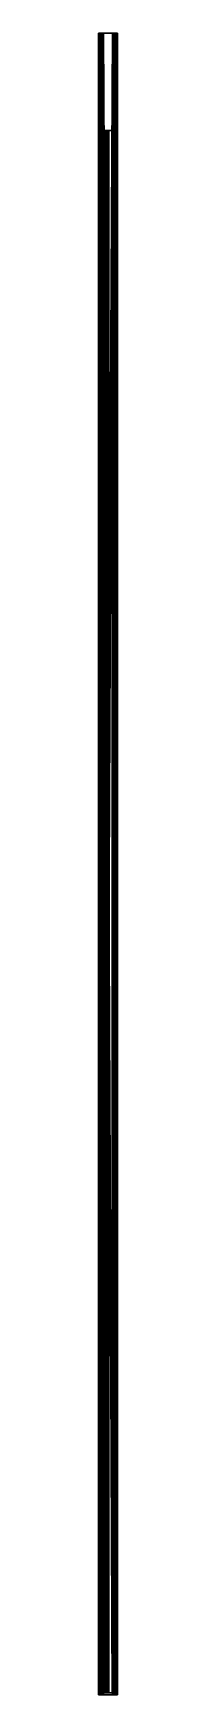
# Model space of a CAD drawing. Extents: x 0 to 7, y -600 to 0.
import ezdxf

# ---------------------------------------------------------------- set-up
doc = ezdxf.new("R2010")
doc.units = 0
doc.layers.add('ACESSORIO', color=7, linetype='CONTINUOUS')

msp = doc.modelspace()

# ---------------------------------------------------------------- linework, layer by layer
at = {"layer": 'ACESSORIO'}
for points in [[(0.53, -600.09, 0.64), (0.53, 0, 0.64), (0, 0, 2.2), (0.53, -600.09, 0.64)], [(0.53, -600.09, 0.64), (0, 0, 2.2), (0, -600.09, 2.2), (0.53, -600.09, 0.64)], [(0, -600.09, 35.2), (0, 0, 35.2), (0.53, 0, 36.75), (0, -600.09, 35.2)], [(0, -600.09, 35.2), (0.53, 0, 36.75), (0.53, -600.09, 36.75), (0, -600.09, 35.2)], [(0, 0, 35.2), (0, 0, 2.2), (0, -600.09, 35.2), (0, 0, 35.2)], [(0, -600.09, 35.2), (0, 0, 2.2), (0, -600.09, 2.2), (0, -600.09, 35.2)], [(0, -600.09, 35.2), (0, -600.09, 2.2), (0, 0, 2.2), (0, -600.09, 35.2)], [(0, 0, 35.2), (0, -600.09, 35.2), (0, 0, 2.2), (0, 0, 35.2)], [(0, -600.09, 35.2), (0.53, -600.09, 36.75), (0.53, 0, 36.75), (0, -600.09, 35.2)], [(0, -600.09, 35.2), (0.53, 0, 36.75), (0, 0, 35.2), (0, -600.09, 35.2)], [(0.53, -600.09, 0.64), (0, 0, 2.2), (0.53, 0, 0.64), (0.53, -600.09, 0.64)], [(0.53, -600.09, 0.64), (0, -600.09, 2.2), (0, 0, 2.2), (0.53, -600.09, 0.64)], [(1.8, -600.09), (1.8, 0), (0.53, 0, 0.64), (1.8, -600.09)], [(1.8, -600.09), (0.53, 0, 0.64), (0.53, -600.09, 0.64), (1.8, -600.09)], [(0.53, -600.09, 36.75), (0.53, 0, 36.75), (1.8, 0, 37.4), (0.53, -600.09, 36.75)], [(0.53, -600.09, 36.75), (1.8, 0, 37.4), (1.8, -600.09, 37.4), (0.53, -600.09, 36.75)], [(0.53, -600.09, 36.75), (1.8, -600.09, 37.4), (1.8, 0, 37.4), (0.53, -600.09, 36.75)], [(0.53, -600.09, 36.75), (1.8, 0, 37.4), (0.53, 0, 36.75), (0.53, -600.09, 36.75)], [(1.8, -600.09), (0.53, 0, 0.64), (1.8, 0), (1.8, -600.09)], [(1.8, -600.09), (0.53, -600.09, 0.64), (0.53, 0, 0.64), (1.8, -600.09)], [(1.16, 0, 1.42), (1.16, -600.09, 1.42), (0.91, -600.09, 2.2), (1.16, 0, 1.42)], [(1.16, 0, 1.42), (0.91, -600.09, 2.2), (0.91, 0, 2.2), (1.16, 0, 1.42)], [(0.91, 0, 35.2), (0.91, 0, 2.2), (0.91, -600.09, 2.2), (0.91, 0, 35.2)], [(0.91, -600.09, 2.2), (0.91, 0, 35.2), (0.91, -600.09, 35.2), (0.91, -600.09, 2.2)], [(0.91, 0, 35.2), (0.91, -600.09, 35.2), (1.16, -600.09, 35.98), (0.91, 0, 35.2)], [(0.91, 0, 35.2), (1.16, -600.09, 35.98), (1.16, 0, 35.98), (0.91, 0, 35.2)], [(0.91, -600.09, 2.2), (0.91, -600.09, 35.2), (0.91, 0, 35.2), (0.91, -600.09, 2.2)], [(0.91, 0, 35.2), (1.16, -600.09, 35.98), (0.91, -600.09, 35.2), (0.91, 0, 35.2)], [(0.91, 0, 35.2), (1.16, 0, 35.98), (1.16, -600.09, 35.98), (0.91, 0, 35.2)], [(0.91, 0, 35.2), (0.91, -600.09, 2.2), (0.91, 0, 2.2), (0.91, 0, 35.2)], [(1.16, 0, 1.42), (0.91, 0, 2.2), (0.91, -600.09, 2.2), (1.16, 0, 1.42)], [(1.16, 0, 1.42), (0.91, -600.09, 2.2), (1.16, -600.09, 1.42), (1.16, 0, 1.42)], [(1.16, 0, 1.42), (1.8, 0, 1.1), (1.8, -600.09, 1.1), (1.16, 0, 1.42)], [(1.16, 0, 1.42), (1.8, -600.09, 1.1), (1.16, -600.09, 1.42), (1.16, 0, 1.42)], [(1.16, 0, 35.98), (1.16, -600.09, 35.98), (1.8, -600.09, 36.3), (1.16, 0, 35.98)], [(1.16, 0, 35.98), (1.8, -600.09, 36.3), (1.8, 0, 36.3), (1.16, 0, 35.98)], [(1.16, 0, 35.98), (1.8, -600.09, 36.3), (1.16, -600.09, 35.98), (1.16, 0, 35.98)], [(1.16, 0, 35.98), (1.8, 0, 36.3), (1.8, -600.09, 36.3), (1.16, 0, 35.98)], [(1.16, 0, 1.42), (1.8, -600.09, 1.1), (1.8, 0, 1.1), (1.16, 0, 1.42)], [(1.16, 0, 1.42), (1.16, -600.09, 1.42), (1.8, -600.09, 1.1), (1.16, 0, 1.42)], [(1.8, 0, 1.1), (5.02, 0, 1.1), (5.02, -600.09, 1.1), (1.8, 0, 1.1)], [(1.8, 0, 1.1), (5.02, -600.09, 1.1), (1.8, -600.09, 1.1), (1.8, 0, 1.1)], [(5.02, 0), (1.8, 0), (1.8, -600.09), (5.02, 0)], [(5.02, 0), (1.8, -600.09), (5.02, -600.09), (5.02, 0)], [(5.02, 0, 36.3), (1.8, 0, 36.3), (1.8, -600.09, 36.3), (5.02, 0, 36.3)], [(5.02, 0, 36.3), (1.8, -600.09, 36.3), (5.02, -600.09, 36.3), (5.02, 0, 36.3)], [(1.8, 0, 37.4), (5.02, 0, 37.4), (5.02, -600.09, 37.4), (1.8, 0, 37.4)], [(1.8, 0, 37.4), (5.02, -600.09, 37.4), (1.8, -600.09, 37.4), (1.8, 0, 37.4)], [(1.8, 0, 37.4), (1.8, -600.09, 37.4), (5.02, -600.09, 37.4), (1.8, 0, 37.4)], [(5.02, 0, 36.3), (5.02, -600.09, 36.3), (1.8, -600.09, 36.3), (5.02, 0, 36.3)], [(1.8, 0, 37.4), (5.02, -600.09, 37.4), (5.02, 0, 37.4), (1.8, 0, 37.4)], [(5.02, 0, 36.3), (1.8, -600.09, 36.3), (1.8, 0, 36.3), (5.02, 0, 36.3)], [(1.8, 0, 1.1), (5.02, -600.09, 1.1), (5.02, 0, 1.1), (1.8, 0, 1.1)], [(5.02, 0), (1.8, -600.09), (1.8, 0), (5.02, 0)], [(1.8, 0, 1.1), (1.8, -600.09, 1.1), (5.02, -600.09, 1.1), (1.8, 0, 1.1)], [(5.02, 0), (5.02, -600.09), (1.8, -600.09), (5.02, 0)], [(5.65, 0, 1.42), (5.65, -600.09, 1.42), (5.02, -600.09, 1.1), (5.65, 0, 1.42)], [(5.65, 0, 1.42), (5.02, -600.09, 1.1), (5.02, 0, 1.1), (5.65, 0, 1.42)], [(6.28, -600.09, 0.64), (6.28, 0, 0.64), (5.02, 0), (6.28, -600.09, 0.64)], [(6.28, -600.09, 0.64), (5.02, 0), (5.02, -600.09), (6.28, -600.09, 0.64)], [(5.02, 0, 36.3), (5.02, -600.09, 36.3), (5.65, -600.09, 35.98), (5.02, 0, 36.3)], [(5.02, 0, 36.3), (5.65, -600.09, 35.98), (5.65, 0, 35.98), (5.02, 0, 36.3)], [(5.02, 0, 37.4), (6.28, 0, 36.75), (6.28, -600.09, 36.75), (5.02, 0, 37.4)], [(5.02, 0, 37.4), (6.28, -600.09, 36.75), (5.02, -600.09, 37.4), (5.02, 0, 37.4)], [(5.02, 0, 36.3), (5.65, -600.09, 35.98), (5.02, -600.09, 36.3), (5.02, 0, 36.3)], [(5.02, 0, 37.4), (5.02, -600.09, 37.4), (6.28, -600.09, 36.75), (5.02, 0, 37.4)], [(5.02, 0, 37.4), (6.28, -600.09, 36.75), (6.28, 0, 36.75), (5.02, 0, 37.4)], [(5.02, 0, 36.3), (5.65, 0, 35.98), (5.65, -600.09, 35.98), (5.02, 0, 36.3)], [(5.65, 0, 1.42), (5.02, 0, 1.1), (5.02, -600.09, 1.1), (5.65, 0, 1.42)], [(6.28, -600.09, 0.64), (5.02, 0), (6.28, 0, 0.64), (6.28, -600.09, 0.64)], [(5.65, 0, 1.42), (5.02, -600.09, 1.1), (5.65, -600.09, 1.42), (5.65, 0, 1.42)], [(6.28, -600.09, 0.64), (5.02, -600.09), (5.02, 0), (6.28, -600.09, 0.64)], [(5.92, 0, 2.2), (5.92, -600.09, 2.2), (5.65, -600.09, 1.42), (5.92, 0, 2.2)], [(5.92, 0, 2.2), (5.65, -600.09, 1.42), (5.65, 0, 1.42), (5.92, 0, 2.2)], [(5.65, 0, 35.98), (5.65, -600.09, 35.98), (5.92, -600.09, 35.2), (5.65, 0, 35.98)], [(5.65, 0, 35.98), (5.92, -600.09, 35.2), (5.92, 0, 35.2), (5.65, 0, 35.98)], [(5.65, 0, 35.98), (5.92, -600.09, 35.2), (5.65, -600.09, 35.98), (5.65, 0, 35.98)], [(5.65, 0, 35.98), (5.92, 0, 35.2), (5.92, -600.09, 35.2), (5.65, 0, 35.98)], [(5.92, 0, 2.2), (5.65, 0, 1.42), (5.65, -600.09, 1.42), (5.92, 0, 2.2)], [(5.92, 0, 2.2), (5.65, -600.09, 1.42), (5.92, -600.09, 2.2), (5.92, 0, 2.2)], [(5.92, 0, 4.4), (6.81, 0, 4.4), (6.81, -600.09, 4.4), (5.92, 0, 4.4)], [(5.92, 0, 4.4), (6.81, -600.09, 4.4), (5.92, -600.09, 4.4), (5.92, 0, 4.4)], [(5.92, 0, 2.2), (5.92, 0, 4.4), (5.92, -600.09, 4.4), (5.92, 0, 2.2)], [(5.92, 0, 2.2), (5.92, -600.09, 4.4), (5.92, -600.09, 2.2), (5.92, 0, 2.2)], [(5.92, 0, 31.9), (5.92, 0, 35.2), (5.92, -600.09, 35.2), (5.92, 0, 31.9)], [(5.92, 0, 31.9), (5.92, -600.09, 35.2), (5.92, -600.09, 31.9), (5.92, 0, 31.9)], [(6.81, 0, 31.9), (5.92, 0, 31.9), (5.92, -600.09, 31.9), (6.81, 0, 31.9)], [(6.81, 0, 31.9), (5.92, -600.09, 31.9), (6.81, -600.09, 31.9), (6.81, 0, 31.9)], [(5.92, 0, 31.9), (5.92, -600.09, 31.9), (5.92, -600.09, 35.2), (5.92, 0, 31.9)], [(6.81, 0, 31.9), (6.81, -600.09, 31.9), (5.92, -600.09, 31.9), (6.81, 0, 31.9)], [(5.92, 0, 31.9), (5.92, -600.09, 35.2), (5.92, 0, 35.2), (5.92, 0, 31.9)], [(6.81, 0, 31.9), (5.92, -600.09, 31.9), (5.92, 0, 31.9), (6.81, 0, 31.9)], [(5.92, 0, 4.4), (6.81, -600.09, 4.4), (6.81, 0, 4.4), (5.92, 0, 4.4)], [(5.92, 0, 2.2), (5.92, -600.09, 4.4), (5.92, 0, 4.4), (5.92, 0, 2.2)], [(5.92, 0, 2.2), (5.92, -600.09, 2.2), (5.92, -600.09, 4.4), (5.92, 0, 2.2)], [(5.92, 0, 4.4), (5.92, -600.09, 4.4), (6.81, -600.09, 4.4), (5.92, 0, 4.4)], [(6.81, -600.09, 2.2), (6.81, 0, 2.2), (6.28, 0, 0.64), (6.81, -600.09, 2.2)], [(6.81, -600.09, 2.2), (6.28, 0, 0.64), (6.28, -600.09, 0.64), (6.81, -600.09, 2.2)], [(6.28, -600.09, 36.75), (6.28, 0, 36.75), (6.81, 0, 35.2), (6.28, -600.09, 36.75)], [(6.28, -600.09, 36.75), (6.81, 0, 35.2), (6.81, -600.09, 35.2), (6.28, -600.09, 36.75)], [(6.28, -600.09, 36.75), (6.81, -600.09, 35.2), (6.81, 0, 35.2), (6.28, -600.09, 36.75)], [(6.28, -600.09, 36.75), (6.81, 0, 35.2), (6.28, 0, 36.75), (6.28, -600.09, 36.75)], [(6.81, -600.09, 2.2), (6.28, 0, 0.64), (6.81, 0, 2.2), (6.81, -600.09, 2.2)], [(6.81, -600.09, 2.2), (6.28, -600.09, 0.64), (6.28, 0, 0.64), (6.81, -600.09, 2.2)], [(6.81, 0, 4.4), (6.81, 0, 2.2), (6.81, -600.09, 2.2), (6.81, 0, 4.4)], [(6.81, 0, 4.4), (6.81, -600.09, 2.2), (6.81, -600.09, 4.4), (6.81, 0, 4.4)], [(6.81, 0, 35.2), (6.81, 0, 31.9), (6.81, -600.09, 31.9), (6.81, 0, 35.2)], [(6.81, 0, 35.2), (6.81, -600.09, 31.9), (6.81, -600.09, 35.2), (6.81, 0, 35.2)], [(6.81, 0, 35.2), (6.81, -600.09, 35.2), (6.81, -600.09, 31.9), (6.81, 0, 35.2)], [(6.81, 0, 35.2), (6.81, -600.09, 31.9), (6.81, 0, 31.9), (6.81, 0, 35.2)], [(6.81, 0, 4.4), (6.81, -600.09, 2.2), (6.81, 0, 2.2), (6.81, 0, 4.4)], [(6.81, 0, 4.4), (6.81, -600.09, 4.4), (6.81, -600.09, 2.2), (6.81, 0, 4.4)], [(1.1, -599.44, 21.6), (1.1, -35.16, 21.6), (1.5, -35.16, 22.73), (1.1, -599.44, 21.6)], [(1.1, -599.44, 21.6), (1.5, -35.16, 22.73), (1.5, -599.44, 22.73), (1.1, -599.44, 21.6)], [(1.1, -599.44, 21.6), (1.1, -599.44, 19.6), (1.1, -35.16, 19.6), (1.1, -599.44, 21.6)], [(1.1, -599.44, 21.6), (1.1, -35.16, 19.6), (1.1, -35.16, 21.6), (1.1, -599.44, 21.6)], [(1.1, -599.44, 19.6), (1.34, -599.44, 18.71), (1.34, -35.16, 18.71), (1.1, -599.44, 19.6)], [(1.1, -599.44, 19.6), (1.34, -35.16, 18.71), (1.1, -35.16, 19.6), (1.1, -599.44, 19.6)], [(1.34, -599.44, 8.73), (1.1, -599.44, 7.84), (1.1, -35.16, 7.84), (1.34, -599.44, 8.73)], [(1.34, -599.44, 8.73), (1.1, -35.16, 7.84), (1.34, -35.16, 8.73), (1.34, -599.44, 8.73)], [(1.1, -599.44, 7.84), (1.1, -599.44, 5.38), (1.1, -35.16, 5.38), (1.1, -599.44, 7.84)], [(1.1, -599.44, 7.84), (1.1, -35.16, 5.38), (1.1, -35.16, 7.84), (1.1, -599.44, 7.84)], [(1.47, -599.44, 4.23), (1.47, -35.16, 4.23), (1.1, -35.16, 5.38), (1.47, -599.44, 4.23)], [(1.47, -599.44, 4.23), (1.1, -35.16, 5.38), (1.1, -599.44, 5.38), (1.47, -599.44, 4.23)], [(1.1, -599.44, 21.6), (1.5, -35.16, 22.73), (1.1, -35.16, 21.6), (1.1, -599.44, 21.6)], [(1.1, -599.44, 21.6), (1.1, -35.16, 21.6), (1.1, -35.16, 19.6), (1.1, -599.44, 21.6)], [(1.1, -599.44, 19.6), (1.1, -35.16, 19.6), (1.34, -35.16, 18.71), (1.1, -599.44, 19.6)], [(1.34, -599.44, 8.73), (1.34, -35.16, 8.73), (1.1, -35.16, 7.84), (1.34, -599.44, 8.73)], [(1.1, -599.44, 7.84), (1.1, -35.16, 7.84), (1.1, -35.16, 5.38), (1.1, -599.44, 7.84)], [(1.47, -599.44, 4.23), (1.1, -35.16, 5.38), (1.47, -35.16, 4.23), (1.47, -599.44, 4.23)], [(1.1, -599.44, 21.6), (1.5, -599.44, 22.73), (1.5, -35.16, 22.73), (1.1, -599.44, 21.6)], [(1.1, -599.44, 21.6), (1.1, -35.16, 19.6), (1.1, -599.44, 19.6), (1.1, -599.44, 21.6)], [(1.1, -599.44, 19.6), (1.34, -35.16, 18.71), (1.34, -599.44, 18.71), (1.1, -599.44, 19.6)], [(1.34, -599.44, 8.73), (1.1, -35.16, 7.84), (1.1, -599.44, 7.84), (1.34, -599.44, 8.73)], [(1.1, -599.44, 7.84), (1.1, -35.16, 5.38), (1.1, -599.44, 5.38), (1.1, -599.44, 7.84)], [(1.47, -599.44, 4.23), (1.1, -599.44, 5.38), (1.1, -35.16, 5.38), (1.47, -599.44, 4.23)], [(1.97, -599.44, 18.13), (1.97, -35.16, 18.13), (1.34, -35.16, 18.71), (1.97, -599.44, 18.13)], [(1.97, -599.44, 18.13), (1.34, -35.16, 18.71), (1.34, -599.44, 18.71), (1.97, -599.44, 18.13)], [(1.34, -599.44, 8.73), (1.34, -35.16, 8.73), (1.97, -35.16, 9.31), (1.34, -599.44, 8.73)], [(1.34, -599.44, 8.73), (1.97, -35.16, 9.31), (1.97, -599.44, 9.31), (1.34, -599.44, 8.73)], [(1.97, -599.44, 18.13), (1.34, -35.16, 18.71), (1.97, -35.16, 18.13), (1.97, -599.44, 18.13)], [(1.34, -599.44, 8.73), (1.97, -35.16, 9.31), (1.34, -35.16, 8.73), (1.34, -599.44, 8.73)], [(1.97, -599.44, 18.13), (1.34, -599.44, 18.71), (1.34, -35.16, 18.71), (1.97, -599.44, 18.13)], [(1.34, -599.44, 8.73), (1.97, -599.44, 9.31), (1.97, -35.16, 9.31), (1.34, -599.44, 8.73)], [(1.47, -599.44, 4.23), (2.49, -599.44, 3.79), (2.49, -35.16, 3.79), (1.47, -599.44, 4.23)], [(1.47, -599.44, 4.23), (2.49, -35.16, 3.79), (1.47, -35.16, 4.23), (1.47, -599.44, 4.23)], [(1.47, -599.44, 4.23), (1.47, -35.16, 4.23), (2.49, -35.16, 3.79), (1.47, -599.44, 4.23)], [(1.47, -599.44, 4.23), (2.49, -35.16, 3.79), (2.49, -599.44, 3.79), (1.47, -599.44, 4.23)], [(1.5, -599.44, 22.73), (1.5, -35.16, 22.73), (2.49, -35.16, 23.2), (1.5, -599.44, 22.73)], [(1.5, -599.44, 22.73), (2.49, -35.16, 23.2), (2.49, -599.44, 23.2), (1.5, -599.44, 22.73)], [(1.5, -599.44, 22.73), (2.49, -35.16, 23.2), (1.5, -35.16, 22.73), (1.5, -599.44, 22.73)], [(1.5, -599.44, 22.73), (2.49, -599.44, 23.2), (2.49, -35.16, 23.2), (1.5, -599.44, 22.73)], [(1.97, -35.16, 18.13), (1.97, -599.44, 18.13), (2.6, -599.44, 17.54), (1.97, -35.16, 18.13)], [(1.97, -35.16, 18.13), (2.6, -599.44, 17.54), (2.6, -35.16, 17.54), (1.97, -35.16, 18.13)], [(2.6, -35.16, 9.89), (2.6, -599.44, 9.89), (1.97, -599.44, 9.31), (2.6, -35.16, 9.89)], [(2.6, -35.16, 9.89), (1.97, -599.44, 9.31), (1.97, -35.16, 9.31), (2.6, -35.16, 9.89)], [(1.97, -35.16, 18.13), (2.6, -35.16, 17.54), (2.6, -599.44, 17.54), (1.97, -35.16, 18.13)], [(2.6, -35.16, 9.89), (1.97, -35.16, 9.31), (1.97, -599.44, 9.31), (2.6, -35.16, 9.89)], [(1.97, -35.16, 18.13), (2.6, -599.44, 17.54), (1.97, -599.44, 18.13), (1.97, -35.16, 18.13)], [(2.6, -35.16, 9.89), (1.97, -599.44, 9.31), (2.6, -599.44, 9.89), (2.6, -35.16, 9.89)], [(2.1, -599.44, 4.97), (1.99, -599.44, 5.35), (1.99, -35.16, 5.35), (2.1, -599.44, 4.97)], [(2.1, -599.44, 4.97), (1.99, -35.16, 5.35), (2.1, -35.16, 4.97), (2.1, -599.44, 4.97)], [(1.99, -599.44, 5.35), (1.99, -599.44, 7.84), (1.99, -35.16, 7.84), (1.99, -599.44, 5.35)], [(1.99, -599.44, 5.35), (1.99, -35.16, 7.84), (1.99, -35.16, 5.35), (1.99, -599.44, 5.35)], [(1.99, -35.16, 7.84), (1.99, -599.44, 7.84), (2.08, -599.44, 8.15), (1.99, -35.16, 7.84)], [(1.99, -35.16, 7.84), (2.08, -599.44, 8.15), (2.08, -35.16, 8.15), (1.99, -35.16, 7.84)], [(2.08, -35.16, 19.29), (2.08, -599.44, 19.29), (1.99, -599.44, 19.6), (2.08, -35.16, 19.29)], [(2.08, -35.16, 19.29), (1.99, -599.44, 19.6), (1.99, -35.16, 19.6), (2.08, -35.16, 19.29)], [(1.99, -599.44, 19.6), (1.99, -599.44, 21.6), (1.99, -35.16, 21.6), (1.99, -599.44, 19.6)], [(1.99, -599.44, 19.6), (1.99, -35.16, 21.6), (1.99, -35.16, 19.6), (1.99, -599.44, 19.6)], [(1.99, -35.16, 21.6), (1.99, -599.44, 21.6), (2.13, -599.44, 21.99), (1.99, -35.16, 21.6)], [(1.99, -35.16, 21.6), (2.13, -599.44, 21.99), (2.13, -35.16, 21.99), (1.99, -35.16, 21.6)], [(1.99, -599.44, 19.6), (1.99, -35.16, 19.6), (1.99, -35.16, 21.6), (1.99, -599.44, 19.6)], [(2.08, -35.16, 19.29), (1.99, -35.16, 19.6), (1.99, -599.44, 19.6), (2.08, -35.16, 19.29)], [(1.99, -35.16, 21.6), (2.13, -35.16, 21.99), (2.13, -599.44, 21.99), (1.99, -35.16, 21.6)], [(1.99, -599.44, 5.35), (1.99, -35.16, 5.35), (1.99, -35.16, 7.84), (1.99, -599.44, 5.35)], [(2.1, -599.44, 4.97), (2.1, -35.16, 4.97), (1.99, -35.16, 5.35), (2.1, -599.44, 4.97)], [(1.99, -35.16, 7.84), (2.08, -35.16, 8.15), (2.08, -599.44, 8.15), (1.99, -35.16, 7.84)], [(1.99, -599.44, 19.6), (1.99, -35.16, 21.6), (1.99, -599.44, 21.6), (1.99, -599.44, 19.6)], [(1.99, -35.16, 21.6), (2.13, -599.44, 21.99), (1.99, -599.44, 21.6), (1.99, -35.16, 21.6)], [(2.08, -35.16, 19.29), (1.99, -599.44, 19.6), (2.08, -599.44, 19.29), (2.08, -35.16, 19.29)], [(1.99, -35.16, 7.84), (2.08, -599.44, 8.15), (1.99, -599.44, 7.84), (1.99, -35.16, 7.84)], [(1.99, -599.44, 5.35), (1.99, -35.16, 7.84), (1.99, -599.44, 7.84), (1.99, -599.44, 5.35)], [(2.1, -599.44, 4.97), (1.99, -35.16, 5.35), (1.99, -599.44, 5.35), (2.1, -599.44, 4.97)], [(2.08, -599.44, 8.15), (2.3, -599.44, 8.35), (2.3, -35.16, 8.35), (2.08, -599.44, 8.15)], [(2.08, -599.44, 8.15), (2.3, -35.16, 8.35), (2.08, -35.16, 8.15), (2.08, -599.44, 8.15)], [(2.3, -35.16, 19.08), (2.3, -599.44, 19.08), (2.08, -599.44, 19.29), (2.3, -35.16, 19.08)], [(2.3, -35.16, 19.08), (2.08, -599.44, 19.29), (2.08, -35.16, 19.29), (2.3, -35.16, 19.08)], [(2.3, -35.16, 19.08), (2.08, -35.16, 19.29), (2.08, -599.44, 19.29), (2.3, -35.16, 19.08)], [(2.08, -599.44, 8.15), (2.08, -35.16, 8.15), (2.3, -35.16, 8.35), (2.08, -599.44, 8.15)], [(2.3, -35.16, 19.08), (2.08, -599.44, 19.29), (2.3, -599.44, 19.08), (2.3, -35.16, 19.08)], [(2.08, -599.44, 8.15), (2.3, -35.16, 8.35), (2.3, -599.44, 8.35), (2.08, -599.44, 8.15)], [(2.43, -35.16, 4.83), (2.43, -599.44, 4.83), (2.1, -599.44, 4.97), (2.43, -35.16, 4.83)], [(2.43, -35.16, 4.83), (2.1, -599.44, 4.97), (2.1, -35.16, 4.97), (2.43, -35.16, 4.83)], [(2.43, -35.16, 4.83), (2.1, -35.16, 4.97), (2.1, -599.44, 4.97), (2.43, -35.16, 4.83)], [(2.43, -35.16, 4.83), (2.1, -599.44, 4.97), (2.43, -599.44, 4.83), (2.43, -35.16, 4.83)], [(2.13, -599.44, 21.99), (2.47, -599.44, 22.16), (2.47, -35.16, 22.16), (2.13, -599.44, 21.99)], [(2.13, -599.44, 21.99), (2.47, -35.16, 22.16), (2.13, -35.16, 21.99), (2.13, -599.44, 21.99)], [(2.13, -599.44, 21.99), (2.13, -35.16, 21.99), (2.47, -35.16, 22.16), (2.13, -599.44, 21.99)], [(2.13, -599.44, 21.99), (2.47, -35.16, 22.16), (2.47, -599.44, 22.16), (2.13, -599.44, 21.99)], [(3.34, -599.44, 9.32), (3.34, -35.16, 9.32), (2.3, -35.16, 8.35), (3.34, -599.44, 9.32)], [(3.34, -599.44, 9.32), (2.3, -35.16, 8.35), (2.3, -599.44, 8.35), (3.34, -599.44, 9.32)], [(2.3, -599.44, 19.08), (2.3, -35.16, 19.08), (3.34, -35.16, 18.12), (2.3, -599.44, 19.08)], [(2.3, -599.44, 19.08), (3.34, -35.16, 18.12), (3.34, -599.44, 18.12), (2.3, -599.44, 19.08)], [(2.3, -599.44, 19.08), (3.34, -35.16, 18.12), (2.3, -35.16, 19.08), (2.3, -599.44, 19.08)], [(3.34, -599.44, 9.32), (2.3, -35.16, 8.35), (3.34, -35.16, 9.32), (3.34, -599.44, 9.32)], [(2.3, -599.44, 19.08), (3.34, -599.44, 18.12), (3.34, -35.16, 18.12), (2.3, -599.44, 19.08)], [(3.34, -599.44, 9.32), (2.3, -599.44, 8.35), (2.3, -35.16, 8.35), (3.34, -599.44, 9.32)], [(2.43, -599.44, 4.83), (2.43, -35.16, 4.83), (4.97, -35.16, 5.22), (2.43, -599.44, 4.83)], [(2.43, -599.44, 4.83), (4.97, -35.16, 5.22), (4.97, -599.44, 5.22), (2.43, -599.44, 4.83)], [(2.43, -599.44, 4.83), (4.97, -35.16, 5.22), (2.43, -35.16, 4.83), (2.43, -599.44, 4.83)], [(2.43, -599.44, 4.83), (4.97, -599.44, 5.22), (4.97, -35.16, 5.22), (2.43, -599.44, 4.83)], [(4.97, -599.44, 21.77), (4.97, -35.16, 21.77), (2.47, -35.16, 22.16), (4.97, -599.44, 21.77)], [(4.97, -599.44, 21.77), (2.47, -35.16, 22.16), (2.47, -599.44, 22.16), (4.97, -599.44, 21.77)], [(4.97, -599.44, 21.77), (2.47, -35.16, 22.16), (4.97, -35.16, 21.77), (4.97, -599.44, 21.77)], [(4.97, -599.44, 21.77), (2.47, -599.44, 22.16), (2.47, -35.16, 22.16), (4.97, -599.44, 21.77)], [(5.03, -599.44, 4.19), (5.03, -35.16, 4.19), (2.49, -35.16, 3.79), (5.03, -599.44, 4.19)], [(5.03, -599.44, 4.19), (2.49, -35.16, 3.79), (2.49, -599.44, 3.79), (5.03, -599.44, 4.19)], [(2.49, -599.44, 23.2), (2.49, -35.16, 23.2), (5.03, -35.16, 22.8), (2.49, -599.44, 23.2)], [(2.49, -599.44, 23.2), (5.03, -35.16, 22.8), (5.03, -599.44, 22.8), (2.49, -599.44, 23.2)], [(2.49, -599.44, 23.2), (5.03, -35.16, 22.8), (2.49, -35.16, 23.2), (2.49, -599.44, 23.2)], [(5.03, -599.44, 4.19), (2.49, -35.16, 3.79), (5.03, -35.16, 4.19), (5.03, -599.44, 4.19)], [(2.49, -599.44, 23.2), (5.03, -599.44, 22.8), (5.03, -35.16, 22.8), (2.49, -599.44, 23.2)], [(5.03, -599.44, 4.19), (2.49, -599.44, 3.79), (2.49, -35.16, 3.79), (5.03, -599.44, 4.19)], [(2.6, -35.16, 17.54), (2.6, -599.44, 17.54), (2.83, -599.44, 16.65), (2.6, -35.16, 17.54)], [(2.6, -35.16, 17.54), (2.83, -599.44, 16.65), (2.83, -35.16, 16.65), (2.6, -35.16, 17.54)], [(2.83, -35.16, 10.78), (2.83, -599.44, 10.78), (2.6, -599.44, 9.89), (2.83, -35.16, 10.78)], [(2.83, -35.16, 10.78), (2.6, -599.44, 9.89), (2.6, -35.16, 9.89), (2.83, -35.16, 10.78)], [(2.6, -35.16, 17.54), (2.83, -35.16, 16.65), (2.83, -599.44, 16.65), (2.6, -35.16, 17.54)], [(2.83, -35.16, 10.78), (2.6, -35.16, 9.89), (2.6, -599.44, 9.89), (2.83, -35.16, 10.78)], [(2.6, -35.16, 17.54), (2.83, -599.44, 16.65), (2.6, -599.44, 17.54), (2.6, -35.16, 17.54)], [(2.83, -35.16, 10.78), (2.6, -599.44, 9.89), (2.83, -599.44, 10.78), (2.83, -35.16, 10.78)], [(2.83, -599.44, 16.65), (2.83, -599.44, 10.78), (2.83, -35.16, 10.78), (2.83, -599.44, 16.65)], [(2.83, -599.44, 16.65), (2.83, -35.16, 10.78), (2.83, -35.16, 16.65), (2.83, -599.44, 16.65)], [(2.83, -599.44, 16.65), (2.83, -35.16, 16.65), (2.83, -35.16, 10.78), (2.83, -599.44, 16.65)], [(2.83, -599.44, 16.65), (2.83, -35.16, 10.78), (2.83, -599.44, 10.78), (2.83, -599.44, 16.65)], [(3.73, -599.44, 10.78), (3.73, -35.16, 10.78), (3.34, -35.16, 9.32), (3.73, -599.44, 10.78)], [(3.73, -599.44, 10.78), (3.34, -35.16, 9.32), (3.34, -599.44, 9.32), (3.73, -599.44, 10.78)], [(3.34, -599.44, 18.12), (3.34, -35.16, 18.12), (3.73, -35.16, 16.65), (3.34, -599.44, 18.12)], [(3.34, -599.44, 18.12), (3.73, -35.16, 16.65), (3.73, -599.44, 16.65), (3.34, -599.44, 18.12)], [(3.34, -599.44, 18.12), (3.73, -35.16, 16.65), (3.34, -35.16, 18.12), (3.34, -599.44, 18.12)], [(3.73, -599.44, 10.78), (3.34, -35.16, 9.32), (3.73, -35.16, 10.78), (3.73, -599.44, 10.78)], [(3.34, -599.44, 18.12), (3.73, -599.44, 16.65), (3.73, -35.16, 16.65), (3.34, -599.44, 18.12)], [(3.73, -599.44, 10.78), (3.34, -599.44, 9.32), (3.34, -35.16, 9.32), (3.73, -599.44, 10.78)], [(3.73, -599.44, 10.78), (3.73, -599.44, 16.65), (3.73, -35.16, 16.65), (3.73, -599.44, 10.78)], [(3.73, -599.44, 10.78), (3.73, -35.16, 16.65), (3.73, -35.16, 10.78), (3.73, -599.44, 10.78)], [(3.73, -599.44, 10.78), (3.73, -35.16, 10.78), (3.73, -35.16, 16.65), (3.73, -599.44, 10.78)], [(3.73, -599.44, 10.78), (3.73, -35.16, 16.65), (3.73, -599.44, 16.65), (3.73, -599.44, 10.78)], [(4.97, -599.44, 5.22), (4.97, -35.16, 5.22), (5.03, -35.16, 4.19), (4.97, -599.44, 5.22)], [(4.97, -599.44, 5.22), (5.03, -35.16, 4.19), (5.03, -599.44, 4.19), (4.97, -599.44, 5.22)], [(5.03, -599.44, 22.8), (5.03, -35.16, 22.8), (4.97, -35.16, 21.77), (5.03, -599.44, 22.8)], [(5.03, -599.44, 22.8), (4.97, -35.16, 21.77), (4.97, -599.44, 21.77), (5.03, -599.44, 22.8)], [(5.03, -599.44, 22.8), (4.97, -35.16, 21.77), (5.03, -35.16, 22.8), (5.03, -599.44, 22.8)], [(4.97, -599.44, 5.22), (5.03, -35.16, 4.19), (4.97, -35.16, 5.22), (4.97, -599.44, 5.22)], [(5.03, -599.44, 22.8), (4.97, -599.44, 21.77), (4.97, -35.16, 21.77), (5.03, -599.44, 22.8)], [(4.97, -599.44, 5.22), (5.03, -599.44, 4.19), (5.03, -35.16, 4.19), (4.97, -599.44, 5.22)]]:
    msp.add_3dface(points, dxfattribs=at)

doc.saveas('drawing.dxf')
